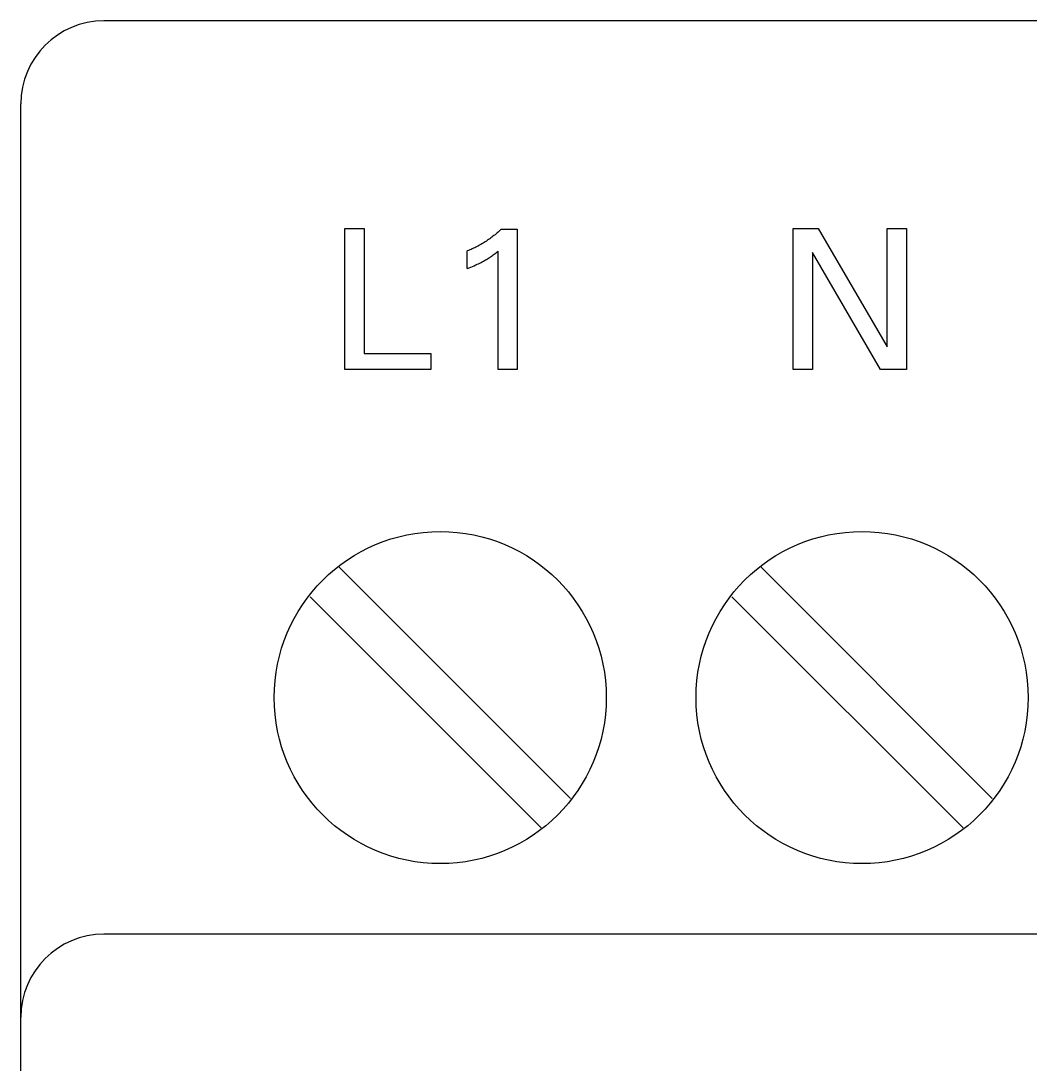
# Model space of a CAD drawing. Extents: x 0 to 420, y 0 to 297.
# Drawn here: x 158.8 to 170.95, y 237.43 to 250 of the extents above; entities that cross this region are included whole.
import ezdxf

# ---------------------------------------------------------------- set-up
doc = ezdxf.new("R2010")
doc.units = 0
doc.header["$LTSCALE"] = 23.1
doc.layers.add('10000_FRONT', color=7, linetype='CONTINUOUS')

msp = doc.modelspace()

# ---------------------------------------------------------------- linework, layer by layer
at = {"layer": '10000_FRONT', "color": 7, "linetype": 'CONTINUOUS'}
for p, q in [((193.3, 250), (159.8, 250)), ((158.8, 161), (158.8, 249)), ((162.7, 245.8), (162.7, 247.5)), ((162.7, 247.5), (162.933, 247.5)), ((162.933, 247.5), (162.933, 245.993)), ((164.497, 247.415), (164.485, 247.405)), ((164.51, 247.425), (164.497, 247.415)), ((164.523, 247.435), (164.51, 247.425)), ((164.535, 247.446), (164.523, 247.435)), ((164.547, 247.457), (164.535, 247.446)), ((164.559, 247.468), (164.547, 247.457)), ((164.571, 247.479), (164.559, 247.468)), ((164.583, 247.49), (164.571, 247.479)), ((164.583, 247.49), (164.776, 247.49)), ((164.776, 247.49), (164.776, 245.8)), ((168.1, 245.8), (168.1, 247.5)), ((168.1, 247.5), (168.402, 247.5)), ((168.402, 247.5), (169.233, 246.075)), ((169.233, 246.075), (169.233, 247.5)), ((169.233, 247.5), (169.464, 247.5)), ((169.464, 247.5), (169.464, 245.8)), ((164.294, 247.282), (164.28, 247.275)), ((164.309, 247.29), (164.294, 247.282)), ((164.323, 247.298), (164.309, 247.29)), ((164.337, 247.305), (164.323, 247.298)), ((164.351, 247.314), (164.337, 247.305)), ((164.365, 247.322), (164.351, 247.314)), ((164.379, 247.33), (164.365, 247.322)), ((164.392, 247.339), (164.379, 247.33)), ((164.406, 247.348), (164.392, 247.339)), ((164.419, 247.357), (164.406, 247.348)), ((164.432, 247.366), (164.419, 247.357)), ((164.446, 247.375), (164.432, 247.366)), ((164.459, 247.385), (164.446, 247.375)), ((164.472, 247.395), (164.459, 247.385)), ((164.485, 247.405), (164.472, 247.395)), ((164.191, 247.235), (164.176, 247.229)), ((164.176, 247.017), (164.176, 247.229)), ((164.206, 247.241), (164.191, 247.235)), ((164.221, 247.247), (164.206, 247.241)), ((164.236, 247.254), (164.221, 247.247)), ((164.251, 247.261), (164.236, 247.254)), ((164.265, 247.268), (164.251, 247.261)), ((164.28, 247.275), (164.265, 247.268)), ((164.446, 247.151), (164.456, 247.158)), ((164.456, 247.158), (164.467, 247.165)), ((164.467, 247.165), (164.478, 247.173)), ((164.478, 247.173), (164.489, 247.181)), ((164.489, 247.181), (164.5, 247.19)), ((164.5, 247.19), (164.512, 247.198)), ((164.512, 247.198), (164.53, 247.213)), ((164.53, 247.213), (164.548, 247.228)), ((164.548, 245.8), (164.548, 247.228)), ((168.331, 247.21), (168.331, 245.8)), ((169.152, 245.8), (168.331, 247.21)), ((164.197, 247.025), (164.218, 247.034)), ((164.218, 247.034), (164.239, 247.042)), ((164.239, 247.042), (164.26, 247.051)), ((164.26, 247.051), (164.28, 247.061)), ((164.28, 247.061), (164.296, 247.068)), ((164.296, 247.068), (164.311, 247.075)), ((164.311, 247.075), (164.326, 247.082)), ((164.326, 247.082), (164.341, 247.09)), ((164.341, 247.09), (164.356, 247.097)), ((164.356, 247.097), (164.37, 247.105)), ((164.37, 247.105), (164.383, 247.112)), ((164.383, 247.112), (164.396, 247.12)), ((164.396, 247.12), (164.409, 247.127)), ((164.409, 247.127), (164.421, 247.135)), ((164.421, 247.135), (164.433, 247.143)), ((164.433, 247.143), (164.446, 247.151)), ((164.176, 247.017), (164.197, 247.025)), ((162.933, 245.993), (163.735, 245.993)), ((163.735, 245.993), (163.735, 245.8)), ((163.735, 245.8), (162.7, 245.8)), ((164.776, 245.8), (164.548, 245.8)), ((168.331, 245.8), (168.1, 245.8)), ((169.464, 245.8), (169.152, 245.8)), ((165.418, 240.636), (162.633, 243.421)), ((170.498, 240.636), (167.713, 243.421)), ((162.282, 243.064), (165.067, 240.279)), ((167.362, 243.064), (170.147, 240.279)), ((193.3, 239), (159.8, 239))]:
    msp.add_line(p, q, dxfattribs=at)
for centre in [(163.85, 241.85), (168.93, 241.85)]:
    msp.add_circle(centre, 2, dxfattribs=at)
for centre in [(159.8, 249), (159.8, 238)]:
    msp.add_arc(centre, 1, 90, 180, dxfattribs=at)

doc.saveas('drawing.dxf')
